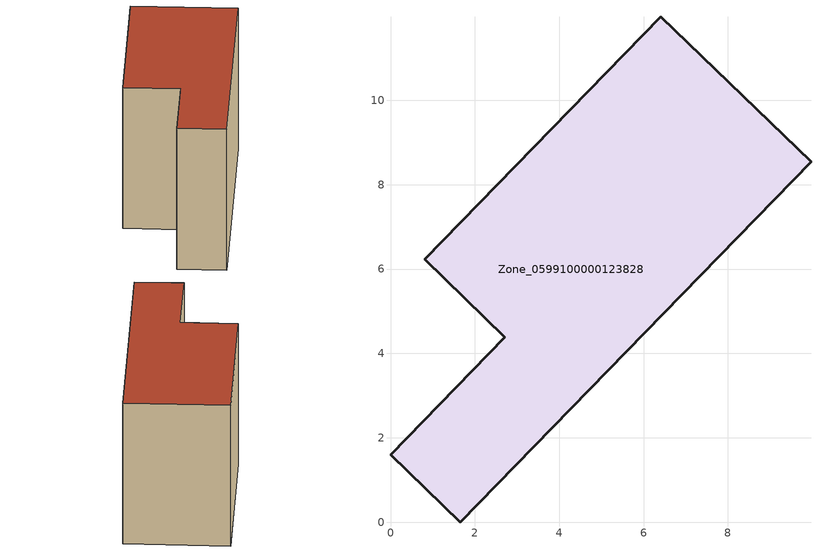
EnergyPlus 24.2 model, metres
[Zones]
Zone_0599100000123828
 floor ground (C_G): 0,1.6 2.71,4.38 0.81,6.23 6.41,11.98 9.97,8.54 1.65,0 z0.32
 wall outside (C_F): 2.71,4.38 0,1.6 1.65,0 9.97,8.54 6.41,11.98 0.81,6.23 2.71,4.38 z0.32:7.61
 roof outside (C_R): 6.41,11.98 0.81,6.23 2.71,4.38 0,1.6 1.65,0 9.97,8.54 z7.61
[BUILDING]
Pand.0599100000123828: North Axis=0; Terrain=City; Loads Convergence Tolerance Value=0.04; Temperature Convergence Tolerance Value=0.4; Solar Distribution=FullExterior; Maximum Number of Warmup Days=25; Minimum Number of Warmup Days=1
[Site:Location]
Rotterdam.The.Hague.AP_ZH_NLD Design_Conditions: Latitude=51.96; Longitude=4.45; Time Zone=1; Elevation=-4.5
[SITE:GROUNDTEMPERATURE:BUILDINGSURFACE]
18, 18, 18, 18, 18, 18, 18, 18, 18, 18, 18, 18
[MATERIAL] Thermal Absorptance=0.9; Solar Absorptance=0.7; Visible Absorptance=0.7
Name | Roughness | Thickness | Conductivity | Density | Specific Heat
G.TI.1946 | MediumSmooth | 0.15 | 1 | 540 | 1210
F.TI.1946 | Rough | 0.3 | 0.857143 | 1920 | 840
R.TI.1946 | MediumRough | 0.2 | 0.1 | 1500 | 1000
[CONSTRUCTION]
C_G: G.TI.1946
C_F: F.TI.1946
C_R: R.TI.1946
[ZONE]
Zone_0599100000123828: Type=1; Multiplier=1; Ceiling Height=Autocalculate; Volume=Autocalculate; Floor Area=autocalculate; Part of Total Floor Area=Yes
[ZONEINFILTRATION:DESIGNFLOWRATE]
Infil_Zone_0599100000123828: Zone or ZoneList or Space or SpaceList=Zone_0599100000123828; Schedule=AlwaysOn; Design Flow Rate Calculation Method=Flow/Area; Flow Rate per Floor Area=0.003; Constant Term Coefficient=1; Temperature Term Coefficient=0; Velocity Term Coefficient=0; Velocity Squared Term Coefficient=0
[HVACTEMPLATE:ZONE:IDEALLOADSAIRSYSTEM]
Zone_0599100000123828: Maximum Heating Supply Air Temperature=50; Minimum Cooling Supply Air Temperature=13; Maximum Heating Supply Air Humidity Ratio=0.0156; Minimum Cooling Supply Air Humidity Ratio=0.0077; Heating Limit=NoLimit; Cooling Limit=NoLimit; Dehumidification Control Type=ConstantSensibleHeatRatio; Cooling Sensible Heat Ratio=0.7; Dehumidification Setpoint=60; Humidification Control Type=None; Humidification Setpoint=30; Outdoor Air Method=None; Outdoor Air Flow Rate per Person=0.00944; Outdoor Air Flow Rate per Zone Floor Area=0; Outdoor Air Flow Rate per Zone=0; Demand Controlled Ventilation Type=None; Outdoor Air Economizer Type=NoEconomizer; Heat Recovery Type=None; Sensible Heat Recovery Effectiveness=0.7; Latent Heat Recovery Effectiveness=0.65
[ZONECONTROL:THERMOSTAT]
ThermostatControl_Zone_0599100000123828: Zone or ZoneList=Zone_0599100000123828; Control Type Schedule=DualSetpointControlType; Control 1=Thermostat_Zone_0599100000123828; Temperature Difference Between Cutout And Setpoint=0
[THERMOSTATSETPOINT:DUALSETPOINT]
Thermostat_Zone_0599100000123828: Heating Setpoint Temperature Schedule=HeatingSetpoint_Zone_0599100000123828; Cooling Setpoint Temperature Schedule=CoolingSetpoint_Zone_0599100000123828
[SCHEDULE:COMPACT]
HeatingSetpoint_Zone_0599100000123828: Through: 12/31, For: AllDays, Until: 24:00, 21
CoolingSetpoint_Zone_0599100000123828: Through: 12/31, For: AllDays, Until: 24:00, 24
DualSetpointControlType: Through: 12/31, For: AllDays, Until: 24:00, 4
AlwaysOn: Through: 12/31, For: AllDays, Until: 24:00, 1
